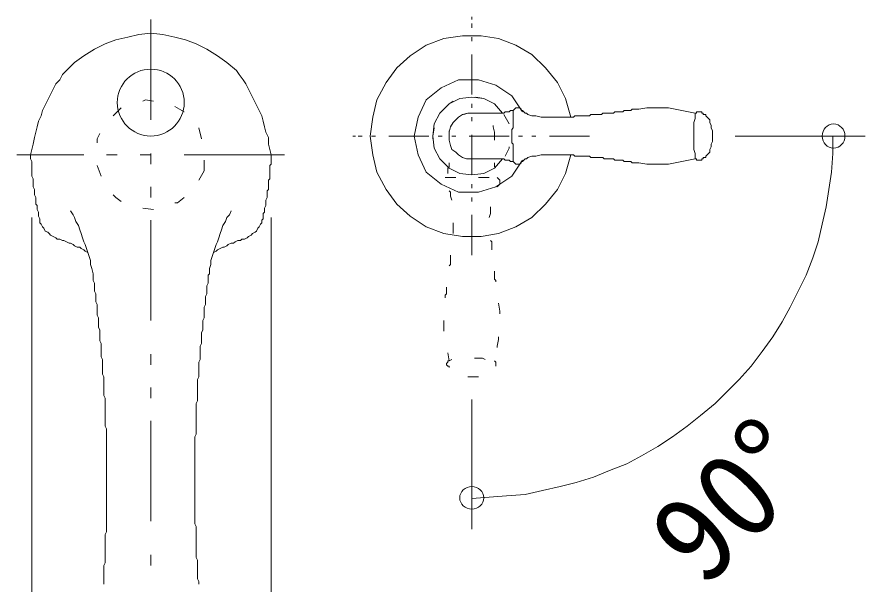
# Model space of a CAD drawing. Units: millimetres, scale not verified. Extents: x -1392 to 1350, y -947 to 991.
# Drawn here: x -442.6 to -174.2, y 462 to 641.5 of the extents above; entities that cross this region are included whole.
import ezdxf
from ezdxf.enums import TextEntityAlignment as Align

# ---------------------------------------------------------------- set-up
doc = ezdxf.new("R2010")
doc.units = ezdxf.units.MM
doc.header["$LTSCALE"] = 10
doc.layers.add('0-0_0', color=7, linetype='Continuous')
doc.layers.add('0-1_レイヤー_1', color=7, linetype='Continuous', lineweight=18)
doc.styles.add('ＭＳ ゴシック', font='')
doc.styles.get('ＭＳ ゴシック').set_extended_font_data('MS Gothic')

msp = doc.modelspace()

# ---------------------------------------------------------------- linework, layer by layer
at = {"layer": '0-1_レイヤー_1'}
for p, q in [((-400.26, 640.61), (-400.26, 608.86)), ((-298.66, 640.61), (-298.66, 641.46)), ((-298.66, 638.07), (-298.66, 639.34)), ((-298.66, 633.83), (-298.66, 635.1)), ((-298.66, 616.9), (-298.66, 629.6)), ((-412.12, 610.13), (-409.58, 612.67)), ((-392.64, 613.09), (-389.68, 611.4)), ((-298.66, 612.67), (-298.66, 613.94)), ((-298.66, 608.44), (-298.66, 609.71)), ((-288.5, 610.55), (-286.81, 607.59)), ((-227.54, 610.97), (-227.97, 610.97)), ((-385.02, 606.32), (-384.18, 602.93)), ((-298.66, 591.5), (-298.66, 604.2)), ((-335.49, 603.78), (-336.34, 603.78)), ((-333.38, 603.78), (-334.65, 603.78)), ((-329.14, 603.78), (-330.41, 603.78)), ((-312.21, 603.78), (-324.91, 603.78)), ((-307.98, 603.78), (-309.25, 603.78)), ((-303.74, 603.78), (-305.01, 603.78)), ((-286.81, 603.78), (-299.51, 603.78)), ((-291.47, 602.51), (-291.47, 603.78)), ((-282.58, 603.78), (-283.85, 603.78)), ((-278.34, 603.78), (-279.61, 603.78)), ((-261.41, 603.78), (-274.11, 603.78)), ((-215.27, 603.78), (-174.2, 603.78)), ((-421.43, 597.85), (-442.6, 597.85)), ((-410.85, 597.85), (-414.23, 597.85)), ((-400.26, 597.85), (-403.65, 597.85)), ((-400.26, 598.27), (-400.26, 594.89)), ((-357.93, 597.85), (-389.68, 597.85)), ((-383.33, 596.16), (-383.33, 592.77)), ((-305.86, 593.62), (-308.4, 596.16)), ((-415.93, 591.08), (-417.2, 594.47)), ((-291.47, 594.04), (-291.47, 595.31)), ((-383.33, 592.77), (-385.02, 589.81)), ((-298.66, 587.27), (-298.66, 588.54)), ((-400.26, 587.69), (-400.26, 584.3)), ((-298.66, 583.04), (-298.66, 584.3)), ((-399.42, 580.5), (-402.8, 580.92)), ((-437.94, 577.96), (-437.94, 357.4)), ((-400.26, 577.11), (-400.26, 545.36)), ((-362.16, 577.96), (-362.16, 357.4)), ((-298.66, 566.1), (-298.66, 578.8)), ((-400.26, 534.77), (-400.26, 531.39)), ((-400.26, 524.19), (-400.26, 520.8)), ((-298.66, 520.38), (-298.66, 479.32)), ((-400.26, 513.61), (-400.26, 481.86)), ((-400.26, 471.27), (-400.26, 467.89))]:
    msp.add_line(p, q, dxfattribs=at)
for points in [[(-392.64, 635.1), (-396.45, 635.95), (-400.26, 636.38), (-404.07, 635.95), (-407.46, 635.1), (-411.27, 634.26), (-414.66, 632.99), (-418.04, 631.3), (-421.43, 629.18), (-424.39, 627.06), (-426.93, 624.52), (-428.2, 623.25), (-429.05, 621.56), (-430.32, 620.29), (-431.17, 618.6), (-432.01, 616.9), (-432.86, 615.21), (-433.71, 613.52), (-434.55, 611.82), (-434.98, 610.13), (-435.82, 608.44), (-436.25, 606.74), (-436.67, 605.05), (-437.09, 603.35), (-437.52, 601.24), (-437.94, 599.55), (-438.36, 597.85), (-438.36, 597), (-438.36, 596.58), (-437.94, 595.74), (-437.94, 594.89), (-437.94, 594.47), (-437.94, 593.62), (-437.94, 593.19), (-437.94, 592.35), (-437.94, 591.5), (-437.94, 591.08), (-437.52, 590.23), (-437.52, 589.81), (-437.52, 588.96)], [(-363.43, 586.42), (-363.01, 586.85), (-363.01, 587.69), (-363.01, 588.54), (-363.01, 588.96), (-363.01, 589.81), (-362.59, 590.23), (-362.59, 591.08), (-362.59, 591.5), (-362.59, 592.35), (-362.59, 593.19), (-362.59, 593.62), (-362.59, 594.47), (-362.16, 594.89), (-362.16, 595.74), (-362.16, 596.58), (-362.16, 597), (-362.16, 597.85), (-362.59, 599.55), (-363.01, 601.24), (-363.01, 603.35), (-363.86, 605.05), (-364.28, 606.74), (-364.7, 608.44), (-365.13, 610.13), (-365.97, 611.82), (-366.82, 613.52), (-367.67, 615.21), (-368.51, 616.9), (-369.36, 618.6), (-370.21, 620.29), (-371.05, 621.56), (-372.32, 623.25), (-373.17, 624.52), (-376.13, 627.06), (-379.1, 629.18), (-382.48, 631.3), (-385.87, 632.99), (-389.26, 634.26), (-392.64, 635.1)], [(-267.34, 597.85), (-269.03, 591.93), (-271.57, 586.85), (-275.38, 582.19), (-279.61, 577.96), (-284.69, 574.99), (-290.2, 572.88), (-295.7, 572.03), (-301.63, 572.03), (-307.55, 572.88), (-313.06, 574.99), (-318.14, 578.38), (-322.37, 582.19), (-325.76, 586.85), (-328.72, 592.35), (-329.99, 597.85), (-330.84, 603.78), (-329.99, 609.71), (-328.72, 615.21), (-325.76, 620.71), (-322.37, 625.37), (-318.14, 629.18), (-313.06, 632.57), (-307.55, 634.68), (-301.63, 635.53), (-295.7, 635.53), (-290.2, 634.68), (-284.69, 632.57), (-279.61, 629.6), (-275.38, 625.37), (-271.57, 620.71), (-269.03, 615.63), (-267.34, 609.71)], [(-282.58, 596.16), (-285.96, 591.08), (-291.04, 587.69), (-296.55, 586), (-302.9, 586), (-308.4, 588.54), (-313.06, 592.35), (-315.6, 597.85), (-316.87, 603.78), (-315.6, 609.71), (-313.06, 615.21), (-308.4, 619.02), (-302.9, 621.56), (-296.55, 621.56), (-291.04, 619.86), (-285.96, 616.48), (-282.58, 611.4)], [(-402.8, 614.79), (-401.96, 615.21), (-399.42, 614.79)], [(-288.93, 596.58), (-291.47, 593.62), (-294.85, 591.93), (-298.66, 591.5), (-302.47, 591.93), (-305.86, 593.62), (-308.82, 596.58), (-310.52, 599.97), (-310.94, 603.78), (-310.52, 607.59), (-308.82, 610.97), (-305.86, 613.94), (-302.47, 615.63), (-298.66, 616.05), (-294.85, 615.63), (-291.47, 613.94), (-288.93, 610.97)], [(-307.13, 612.67), (-305.86, 613.94), (-304.59, 614.79)], [(-297.39, 616.05), (-294.85, 615.63), (-294.01, 615.21)], [(-275.38, 609.71), (-276.65, 609.71), (-278.34, 610.13), (-279.61, 610.13), (-280.88, 610.55), (-281.31, 610.97), (-281.73, 610.97), (-282.15, 611.4), (-282.58, 611.82), (-283, 611.82), (-283, 612.25), (-283.42, 612.67), (-283.85, 612.67), (-284.27, 612.67), (-284.69, 612.67), (-285.12, 612.25), (-285.54, 611.82), (-285.96, 611.82), (-286.39, 611.82), (-286.81, 611.4), (-287.23, 611.4), (-287.66, 611.4), (-288.08, 611.4), (-288.5, 610.97), (-288.93, 610.97), (-298.66, 610.97)], [(-228.39, 602.93), (-228.39, 603.78), (-228.39, 604.63), (-228.39, 605.47), (-228.39, 606.32), (-228.39, 607.16), (-228.39, 608.01), (-227.97, 609.28), (-227.97, 610.13), (-227.97, 610.97), (-230.08, 611.4), (-232.2, 611.82), (-234.32, 612.25), (-236.43, 612.67), (-238.97, 612.67), (-241.09, 612.67), (-243.21, 612.67), (-245.75, 612.25), (-246.17, 612.25), (-246.59, 612.25), (-247.02, 612.25), (-247.44, 612.25), (-247.86, 612.25), (-248.29, 611.82), (-248.71, 611.82), (-249.13, 611.82), (-249.56, 611.82), (-249.98, 611.82), (-250.4, 611.82), (-250.83, 611.4), (-251.25, 611.4), (-251.67, 611.4), (-252.1, 611.4), (-252.52, 611.4), (-252.94, 611.4), (-253.37, 611.4), (-253.79, 610.97), (-254.21, 610.97), (-254.64, 610.97), (-255.06, 610.97)], [(-298.66, 610.97), (-299.93, 610.97), (-301.63, 610.55), (-302.9, 609.71), (-303.74, 608.86), (-304.59, 608.01), (-305.44, 606.74), (-305.86, 605.05), (-305.86, 603.78), (-305.86, 602.51), (-305.44, 600.82), (-305.01, 599.55), (-303.74, 598.7), (-302.9, 597.85), (-301.63, 597), (-300.36, 596.58), (-298.66, 596.58), (-288.93, 596.58), (-288.5, 596.58), (-288.08, 596.16), (-287.66, 596.16), (-287.23, 596.16), (-286.81, 596.16), (-286.39, 595.74), (-285.96, 595.74), (-285.54, 595.74), (-285.12, 595.31), (-284.69, 594.89), (-284.27, 594.89), (-283.85, 594.89), (-283.42, 594.89), (-283, 595.31), (-283, 595.74), (-282.58, 595.74), (-282.15, 596.16), (-281.73, 596.58), (-281.31, 596.58), (-280.88, 597), (-279.61, 597.43), (-278.34, 597.43)], [(-297.82, 610.97), (-298.66, 610.97), (-299.93, 610.97), (-301.2, 610.55)], [(-285.54, 595.74), (-285.54, 596.16), (-285.54, 596.58), (-285.54, 597), (-285.54, 597.43), (-285.54, 598.28), (-285.54, 598.7), (-285.54, 599.12), (-285.54, 599.55), (-285.54, 600.39), (-285.54, 600.82), (-285.54, 601.24), (-285.96, 601.66), (-285.96, 602.09), (-285.96, 602.93), (-285.96, 603.36), (-285.96, 603.78), (-285.96, 604.2), (-285.96, 604.63), (-285.96, 605.47), (-285.96, 605.89), (-285.54, 606.32), (-285.54, 606.74), (-285.54, 607.17), (-285.54, 608.01), (-285.54, 608.44), (-285.54, 608.86), (-285.54, 609.28), (-285.54, 610.13), (-285.54, 610.55), (-285.54, 610.97), (-285.54, 611.4), (-285.54, 611.82)], [(-255.06, 610.97), (-255.48, 610.97), (-255.91, 610.97), (-256.33, 610.97), (-256.75, 610.97), (-257.18, 610.97), (-257.6, 610.55), (-258.02, 610.55), (-258.45, 610.55), (-258.87, 610.55), (-259.29, 610.55), (-259.72, 610.55), (-260.14, 610.55), (-260.56, 610.55), (-260.99, 610.55), (-261.41, 610.13), (-261.83, 610.13), (-262.26, 610.13), (-262.68, 610.13), (-263.1, 610.13), (-263.53, 610.13), (-263.95, 610.13), (-264.37, 610.13), (-264.8, 610.13), (-265.22, 610.13), (-265.64, 610.13), (-266.07, 610.13), (-266.49, 609.71), (-266.91, 609.71), (-267.34, 609.71), (-267.76, 609.71), (-268.18, 609.71), (-268.61, 609.71), (-269.03, 609.71), (-269.45, 609.71), (-269.88, 609.71), (-271.15, 609.71), (-272.84, 609.71), (-274.11, 609.71), (-275.38, 609.71)], [(-227.97, 596.58), (-227.54, 596.58), (-227.54, 596.16), (-227.12, 596.16), (-226.7, 596.16), (-226.27, 596.16), (-225.85, 596.16), (-225.85, 596.58), (-225.43, 596.58), (-225.43, 597), (-225, 597), (-224.58, 597), (-224.58, 597.43), (-224.16, 597.85), (-223.31, 598.7), (-223.31, 599.55), (-222.89, 600.39), (-222.89, 601.24), (-222.46, 602.08), (-222.46, 602.93), (-222.46, 603.78), (-222.46, 604.63), (-222.46, 605.47), (-222.89, 606.32), (-222.89, 607.16), (-223.31, 608.01), (-223.31, 608.86), (-224.16, 609.71), (-224.58, 610.13), (-224.58, 610.55), (-225, 610.55), (-225.43, 610.55), (-225.43, 610.97), (-225.85, 610.97), (-225.85, 611.4), (-226.27, 611.4), (-226.7, 611.4), (-227.12, 611.4), (-227.54, 611.4), (-227.54, 610.97)], [(-291.47, 603.78), (-291.47, 605.05), (-291.89, 606.74), (-291.89, 607.16)], [(-417.2, 601.66), (-417.2, 602.93), (-416.35, 604.63)], [(-310.94, 602.93), (-310.94, 603.78), (-310.52, 606.32)], [(-305.86, 605.47), (-305.86, 605.05), (-305.86, 603.78), (-305.86, 602.51)], [(-184.36, 603.78), (-184.36, 598.27), (-184.79, 592.35), (-185.63, 586.85), (-186.48, 581.34), (-187.75, 575.84), (-189.02, 570.33), (-190.71, 565.25), (-192.83, 559.75), (-195.37, 554.67), (-197.91, 549.59), (-200.45, 544.94), (-203.41, 540.28), (-206.8, 535.62), (-210.19, 530.97), (-214, 526.73), (-217.81, 522.92), (-221.62, 519.11), (-226.27, 515.3), (-230.51, 511.91), (-235.16, 508.53), (-239.82, 505.57), (-244.9, 502.6), (-249.56, 500.06), (-255.06, 497.94), (-260.14, 495.83), (-265.64, 494.13), (-270.72, 492.86), (-276.23, 491.6), (-281.73, 490.33), (-287.66, 489.9), (-293.16, 489.48), (-298.66, 489.05)], [(-255.91, 596.58), (-255.48, 596.58), (-255.06, 596.58), (-254.64, 596.58), (-254.21, 596.58), (-253.79, 596.58), (-253.37, 596.16), (-252.94, 596.16), (-252.52, 596.16), (-252.1, 596.16), (-251.67, 596.16), (-251.25, 596.16), (-250.83, 596.16), (-250.4, 595.74), (-249.98, 595.74), (-249.56, 595.74), (-249.13, 595.74), (-248.71, 595.74), (-248.29, 595.74), (-247.86, 595.31), (-247.44, 595.31), (-247.02, 595.31), (-246.59, 595.31), (-246.17, 595.31), (-245.75, 595.31), (-243.21, 594.89), (-241.09, 594.89), (-238.97, 594.89), (-236.43, 594.89), (-234.32, 595.31), (-232.2, 595.74), (-230.08, 596.16), (-227.97, 596.58), (-227.97, 597.43), (-227.97, 598.27), (-228.39, 599.55), (-228.39, 600.39), (-228.39, 601.24), (-228.39, 602.08), (-228.39, 602.93)], [(-286.81, 600.39), (-286.81, 599.97), (-288.08, 597.43)], [(-278.34, 597.43), (-276.65, 597.85), (-275.38, 597.85), (-274.11, 597.85), (-272.84, 597.85), (-271.15, 597.85), (-269.88, 597.85), (-269.45, 597.85), (-269.03, 597.85), (-268.61, 597.85), (-268.18, 597.85), (-267.76, 597.85), (-267.34, 597.85), (-266.91, 597.85), (-266.49, 597.85), (-266.07, 597.43), (-265.64, 597.43), (-265.22, 597.43), (-264.8, 597.43), (-264.37, 597.43), (-263.95, 597.43), (-263.53, 597.43), (-263.1, 597.43), (-262.68, 597.43), (-262.26, 597.43), (-261.83, 597.43), (-261.41, 597.43), (-260.99, 597), (-260.56, 597), (-260.14, 597), (-259.72, 597), (-259.29, 597), (-258.87, 597), (-258.45, 597), (-258.02, 597), (-257.6, 597), (-257.18, 597), (-256.75, 596.58), (-256.33, 596.58), (-255.91, 596.58)], [(-305.86, 595.31), (-305.86, 594.04), (-306.28, 593.62), (-306.28, 593.19), (-306.28, 592.77), (-306.28, 592.35), (-306.28, 591.93)], [(-307.13, 590.66), (-306.28, 590.66), (-305.86, 590.66), (-305.44, 590.66), (-305.01, 590.66), (-304.17, 590.66), (-303.74, 590.66)], [(-296.55, 590.66), (-296.12, 590.66), (-295.7, 590.66), (-295.28, 590.66), (-294.43, 590.66), (-294.01, 590.66), (-293.58, 590.66), (-293.16, 590.66)], [(-290.62, 587.69), (-290.2, 588.11), (-289.77, 588.54), (-289.77, 588.96), (-289.77, 589.38), (-289.77, 589.81), (-290.2, 590.23), (-290.62, 590.66)], [(-437.52, 588.96), (-437.52, 588.54), (-437.52, 587.69), (-437.09, 586.85), (-437.09, 586.42), (-437.09, 585.58), (-437.09, 585.15), (-436.67, 584.3), (-436.67, 583.46), (-436.67, 583.04), (-436.67, 582.19), (-436.25, 581.77), (-436.25, 580.92), (-436.25, 580.5), (-435.82, 579.65), (-435.82, 579.22), (-435.82, 578.38), (-435.4, 577.53), (-435.4, 577.11), (-435.4, 576.26), (-434.98, 575.84), (-434.55, 574.99), (-434.13, 574.57), (-433.71, 573.72), (-432.86, 573.3), (-432.44, 572.88), (-432.01, 572.45), (-431.17, 572.03), (-430.32, 571.6), (-429.9, 571.18), (-429.05, 571.18), (-428.2, 570.76), (-427.78, 570.76), (-426.93, 570.33), (-426.09, 569.91), (-425.66, 569.91), (-424.82, 569.49), (-424.39, 569.07), (-423.55, 568.64), (-422.7, 568.64)], [(-409.58, 583.04), (-411.27, 584.3), (-412.12, 585.15)], [(-380.37, 566.95), (-379.52, 567.37), (-379.1, 567.8), (-378.25, 568.22), (-377.4, 568.64), (-376.98, 568.64), (-376.13, 569.07), (-375.71, 569.49), (-374.86, 569.91), (-374.02, 569.91), (-373.59, 570.33), (-372.75, 570.76), (-371.9, 570.76), (-371.48, 571.18), (-370.63, 571.18), (-369.78, 571.6), (-369.36, 572.03), (-368.51, 572.45), (-368.09, 572.88), (-367.24, 573.3), (-366.82, 573.72), (-366.4, 574.57), (-365.97, 574.99), (-365.55, 575.84), (-365.13, 576.26), (-365.13, 577.11), (-364.7, 577.53), (-364.7, 578.38), (-364.7, 579.22), (-364.28, 579.65), (-364.28, 580.5), (-364.28, 580.92), (-363.86, 581.77), (-363.86, 582.19), (-363.86, 583.04), (-363.86, 583.46), (-363.43, 584.3), (-363.43, 585.15), (-363.43, 585.58), (-363.43, 586.42)], [(-305.86, 586.42), (-305.44, 586), (-305.44, 584.73), (-305.01, 583.46)], [(-389.68, 584.3), (-391.8, 582.61), (-392.64, 582.61)], [(-416.77, 545.36), (-416.77, 546.21), (-417.2, 547.05), (-417.2, 547.9), (-417.2, 548.75), (-417.2, 549.59), (-417.2, 550.44), (-417.62, 551.29), (-417.62, 552.13), (-417.62, 552.98), (-417.62, 553.83), (-418.04, 554.67), (-418.04, 555.52), (-418.04, 556.36), (-418.04, 557.21), (-418.47, 558.06), (-418.47, 558.91), (-418.47, 559.75), (-418.47, 560.18), (-418.89, 561.87), (-419.31, 563.14), (-419.31, 564.41), (-419.74, 565.68), (-420.16, 566.95), (-420.58, 568.22), (-421.01, 569.49), (-421.43, 570.33), (-421.85, 571.6), (-422.28, 572.88), (-422.7, 574.14), (-423.12, 575.41), (-423.97, 576.69), (-424.39, 577.96), (-424.82, 578.8), (-425.66, 580.07)], [(-374.86, 580.07), (-375.29, 578.8), (-376.13, 577.96), (-376.56, 576.69), (-377.4, 575.41), (-377.83, 574.14), (-378.25, 572.88), (-378.67, 571.6), (-379.1, 570.33), (-379.52, 569.49), (-379.94, 568.22), (-380.37, 566.95), (-380.79, 565.68), (-381.21, 564.41), (-381.21, 563.14), (-381.64, 561.87), (-381.64, 560.18), (-382.06, 559.75), (-382.06, 558.91), (-382.06, 558.06), (-382.06, 557.21), (-382.48, 556.36), (-382.48, 555.52), (-382.48, 554.67), (-382.48, 553.83), (-382.91, 552.98), (-382.91, 552.13), (-382.91, 551.29), (-382.91, 550.44), (-383.33, 549.59), (-383.33, 548.75), (-383.33, 547.9), (-383.33, 547.05), (-383.33, 546.21), (-383.75, 545.36), (-383.75, 544.94), (-383.75, 544.09), (-383.75, 543.24), (-383.75, 542.39), (-384.18, 541.55)], [(-293.16, 577.96), (-292.74, 579.22), (-292.74, 580.5), (-292.74, 581.34)], [(-304.59, 576.26), (-304.59, 574.99), (-304.59, 574.57), (-304.59, 574.14), (-304.59, 573.72), (-304.59, 573.3), (-304.59, 572.88)], [(-292.31, 567.8), (-292.31, 568.22), (-292.31, 568.64), (-292.31, 569.07), (-292.31, 569.49), (-292.31, 569.91), (-292.31, 570.33), (-292.74, 570.76)], [(-422.7, 568.64), (-422.28, 568.22), (-421.43, 567.8), (-421.01, 567.37), (-420.16, 566.95)], [(-305.44, 566.1), (-305.44, 565.68), (-305.44, 565.25), (-305.44, 564.83), (-305.44, 564.41), (-305.44, 563.99), (-305.44, 563.56), (-305.44, 563.14), (-305.86, 562.72)], [(-291.04, 557.63), (-291.04, 558.06), (-291.47, 558.48), (-291.47, 558.91), (-291.47, 559.33), (-291.47, 559.75), (-291.47, 560.18), (-291.47, 560.6), (-291.47, 561.02)], [(-306.71, 555.94), (-306.71, 555.52), (-306.71, 555.1), (-306.71, 554.67), (-306.71, 554.25), (-306.71, 553.83), (-307.13, 553.4), (-307.13, 552.98), (-307.13, 552.55)], [(-289.77, 547.47), (-289.77, 548.32), (-290.2, 550.86)], [(-414.66, 513.19), (-414.66, 514.03), (-414.66, 514.88), (-414.66, 515.72), (-414.66, 516.57), (-414.66, 517.42), (-414.66, 518.27), (-414.66, 519.11), (-414.66, 519.96), (-414.66, 520.8), (-415.08, 521.65), (-415.08, 522.5), (-415.08, 523.35), (-415.08, 524.19), (-415.08, 525.04), (-415.08, 525.88), (-415.08, 526.73), (-415.08, 527.58), (-415.5, 528.43), (-415.5, 529.27), (-415.5, 529.69), (-415.5, 530.54), (-415.5, 531.39), (-415.5, 532.24), (-415.5, 533.08), (-415.93, 533.93), (-415.93, 534.77), (-415.93, 535.62), (-415.93, 536.47), (-415.93, 537.32), (-415.93, 538.16), (-416.35, 539.01), (-416.35, 539.85), (-416.35, 540.7), (-416.35, 541.55), (-416.35, 542.39), (-416.77, 543.24), (-416.77, 544.09), (-416.77, 544.94), (-416.77, 545.36)], [(-307.55, 545.36), (-307.55, 544.09), (-307.55, 541.97)], [(-384.18, 541.55), (-384.18, 540.7), (-384.18, 539.85), (-384.18, 539.01), (-384.18, 538.16), (-384.6, 537.32), (-384.6, 536.47), (-384.6, 535.62), (-384.6, 534.77), (-384.6, 533.93), (-384.6, 533.08), (-385.02, 532.24), (-385.02, 531.39), (-385.02, 530.54), (-385.02, 529.69), (-385.02, 529.27), (-385.02, 528.43), (-385.02, 527.58), (-385.45, 526.73), (-385.45, 525.88), (-385.45, 525.04), (-385.45, 524.19), (-385.45, 523.35), (-385.45, 522.5), (-385.45, 521.65), (-385.45, 520.8), (-385.45, 519.96), (-385.87, 519.11), (-385.87, 518.27), (-385.87, 517.42), (-385.87, 516.57), (-385.87, 515.72), (-385.87, 514.88), (-385.87, 514.03), (-385.87, 513.19), (-385.87, 512.34), (-385.87, 511.91), (-385.87, 511.07), (-385.87, 510.22), (-385.87, 509.38)], [(-290.62, 536.89), (-290.62, 537.32), (-290.2, 539.43), (-290.2, 540.28)], [(-306.28, 535.2), (-305.86, 532.66), (-305.01, 533.08)], [(-305.86, 532.66), (-306.28, 532.66), (-306.28, 532.24), (-306.71, 531.81), (-306.71, 531.39), (-306.28, 530.97), (-305.86, 530.97), (-305.86, 530.54)], [(-297.82, 533.5), (-296.97, 533.5), (-296.12, 533.5), (-295.28, 533.5), (-294.43, 533.08)], [(-291.04, 530.97), (-291.04, 531.39), (-291.04, 531.81), (-291.04, 532.24), (-291.47, 532.66)], [(-299.93, 527.58), (-299.51, 527.58), (-298.66, 527.58), (-297.82, 527.58), (-296.97, 527.58), (-296.55, 527.58)], [(-414.23, 481.01), (-414.23, 481.86), (-414.23, 482.71), (-414.23, 483.55), (-414.23, 484.4), (-414.23, 485.25), (-414.23, 486.09), (-414.23, 486.94), (-414.23, 487.79), (-414.23, 488.63), (-414.23, 489.48), (-414.23, 490.33), (-414.23, 491.17), (-414.23, 492.02), (-414.23, 492.86), (-414.23, 493.29), (-414.23, 494.13), (-414.23, 494.98), (-414.23, 495.83), (-414.23, 496.68), (-414.23, 497.52), (-414.23, 498.37), (-414.23, 499.22), (-414.23, 500.06), (-414.23, 500.91), (-414.23, 501.75), (-414.23, 502.6), (-414.23, 503.45), (-414.23, 504.3), (-414.23, 505.14), (-414.23, 505.99), (-414.23, 506.83), (-414.23, 507.68), (-414.23, 508.53), (-414.23, 509.38), (-414.23, 510.22), (-414.23, 511.07), (-414.66, 511.91), (-414.66, 512.34), (-414.66, 513.19)], [(-385.87, 509.38), (-386.29, 508.53), (-386.29, 507.68), (-386.29, 506.83), (-386.29, 505.99), (-386.29, 505.14), (-386.29, 504.3), (-386.29, 503.45), (-386.29, 502.6), (-386.29, 501.75), (-386.29, 500.91), (-386.29, 500.06), (-386.29, 499.22), (-386.29, 498.37), (-386.29, 497.52), (-386.29, 496.68), (-386.29, 495.83), (-386.29, 494.98), (-386.29, 494.13), (-386.29, 493.29), (-386.29, 492.86), (-386.29, 492.02), (-386.29, 491.17), (-386.29, 490.33), (-386.29, 489.48), (-386.29, 488.63), (-386.29, 487.79), (-386.29, 486.94), (-386.29, 486.09), (-386.29, 485.25), (-386.29, 484.4), (-386.29, 483.55), (-386.29, 482.71), (-386.29, 481.86), (-386.29, 481.01), (-385.87, 480.16), (-385.87, 479.32), (-385.87, 478.47), (-385.87, 477.63), (-385.87, 476.78)], [(-415.08, 461.96), (-415.08, 462.81), (-415.08, 463.66), (-415.08, 464.5), (-415.08, 465.35), (-415.08, 466.19), (-415.08, 467.04), (-415.08, 467.89), (-414.66, 468.74), (-414.66, 469.58), (-414.66, 470.43), (-414.66, 471.27), (-414.66, 472.12), (-414.66, 472.97), (-414.66, 473.82), (-414.66, 474.66), (-414.66, 475.08), (-414.66, 475.93), (-414.66, 476.78), (-414.66, 477.63), (-414.23, 478.47), (-414.23, 479.32), (-414.23, 480.16), (-414.23, 481.01)], [(-385.87, 476.78), (-385.87, 475.93), (-385.87, 475.08), (-385.87, 474.66), (-385.87, 473.82), (-385.87, 472.97), (-385.87, 472.12), (-385.87, 471.27), (-385.87, 470.43), (-385.45, 469.58), (-385.45, 468.74), (-385.45, 467.89), (-385.45, 467.04), (-385.45, 466.19), (-385.45, 465.35), (-385.45, 464.5), (-385.45, 463.66), (-385.02, 462.81), (-385.02, 461.96)]]:
    msp.add_lwpolyline(points, dxfattribs=at)
msp.add_circle((-400.26, 614.36), 10.58, dxfattribs=at)
for centre, major_axis in [((-184.15, 603.78), (0, 3.81)), ((-298.66, 489.27), (3.81, 0))]:
    msp.add_ellipse(centre, major_axis=major_axis, ratio=0.944394, dxfattribs=at)

# ---------------------------------------------------------------- texts
at = {"layer": '0-0_0', "style": 'ＭＳ ゴシック'}
msp.add_text('90°', height=27.86, rotation=45, dxfattribs=at).set_placement((-219.22, 454.33), align=Align.BOTTOM_LEFT)

doc.saveas('drawing.dxf')
